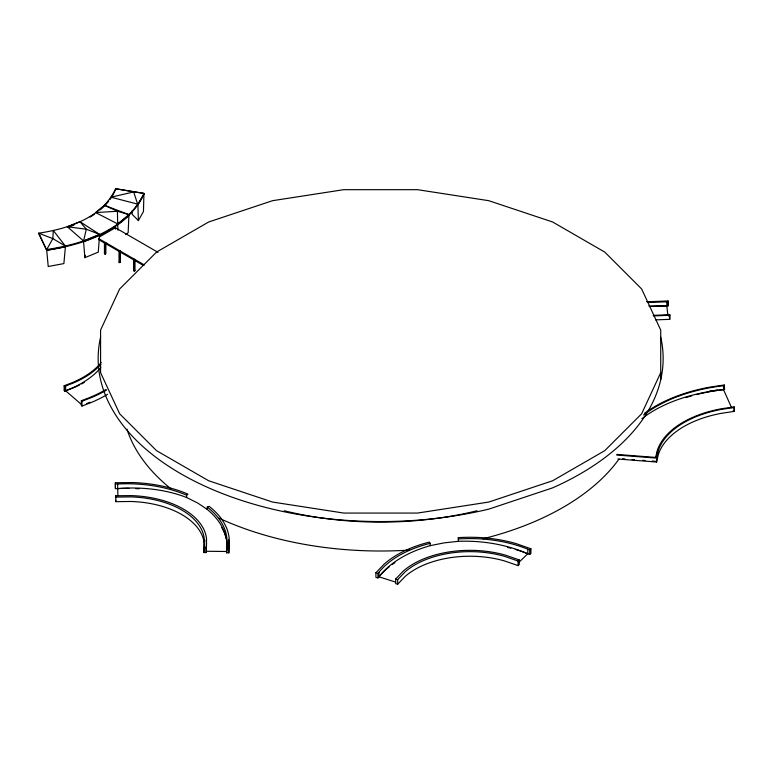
<?xml version="1.0" encoding="UTF-8"?>
<svg xmlns="http://www.w3.org/2000/svg" width="773" height="773" viewBox="0 0 773 773"><rect width="100%" height="100%" fill="white"/><g stroke="black" fill="none" stroke-linecap="round" stroke-linejoin="round"><path stroke-width="1.16" d="M203.995 547.97L204.285 539.168A77.484 44.737 0 0 0 131.091 496.904L115.844 497.078L115.805 495.764L131.207 495.599A79.754 46.042 0 0 1 206.555 539.09L206.256 547.989L203.995 547.97L203.995 552.55L206.256 552.579L206.41 548.018M203.995 552.55L204.285 543.748A77.484 44.737 0 0 0 131.091 501.484L115.844 501.658L115.805 500.353M207.27 507.098A100.113 57.801 0 0 1 226.605 546.907L226.557 548.221L228.827 548.241L229.156 538.395A102.384 59.115 0 0 0 209.097 506.315L207.27 507.098L207.27 509.436A100.19 60.825 0.7 0 1 226.605 551.497L226.557 552.801L228.827 552.83L229.156 542.975A102.384 59.115 0 0 0 228.702 539.747M128.917 215.416L128.144 232.673L125.757 234.615M83.561 241.678L99.562 235.108L98.268 252.162L84.856 257.67L83.581 241.591M84.856 257.67L85.33 255.322M656.219 456.766L657.301 452.118M656.586 462.022L656.586 458.109L658.345 450.572A93.011 53.695 0 0 1 721.596 409.371L734.35 407.468L734.35 411.381L721.596 413.284A93.011 53.695 0 0 0 658.345 454.485L656.586 462.022L617.898 459.027M83.561 240.944L86.305 229.233L79.928 221.658L67.348 226.74L83.561 240.944L99.562 234.374L79.928 221.658M668.964 316.553L669.64 314.505L668.278 314.563A127.101 73.377 0 0 1 653.262 315.307M660.722 372.663L641.638 413.787L604.766 450.659L552.618 480.767L488.749 502.054L417.517 513.069L343.772 513.069L272.54 502.054L208.681 480.767L156.532 450.659L119.66 413.787L100.577 372.663L100.577 330.09L119.66 288.957L156.532 252.085L208.681 221.986L272.54 200.69L343.772 189.675L417.517 189.675L488.749 200.69L552.618 221.986L604.766 252.085L641.638 288.957L660.722 330.09L660.722 379.756M115.602 188.747C102.239 217.851 68.043 228.847 38.65 233.175L46.718 250.268L48.226 266.511L63.888 263.583L65.396 246.78L46.718 250.268L38.65 233.175L52.825 238.615L65.396 246.046L53.298 230.509L52.825 238.615L46.718 249.534C83.822 243.882 126.656 229.803 143.942 193.405L115.602 188.747L143.942 193.405L143.459 211.531L138.386 220.566L132.251 214.43L131.922 211.068M115.602 189.482L112.674 195.424A101.099 58.371 0 0 1 109.911 199.627M138.386 220.566L137.903 204.922L143.942 194.139C126.656 230.538 83.822 244.616 46.718 250.268M375.91 572.745L384.162 564.116A102.384 59.115 0 0 1 429.315 542.124L430.213 543.332L430.213 545.661A100.19 59.994 -2 0 0 378.992 576.813L377.9 577.953L375.91 577.325L375.91 572.745L377.9 573.373L378.992 572.233A100.113 57.801 0 0 1 430.213 543.332M395.679 579.035L403.12 571.247A79.754 46.042 0 0 1 506.044 555.323L519.243 559.923L519.243 564.503L518.074 565.623L505.02 561.082A77.484 44.737 0 0 0 405.033 576.552L397.66 584.253L395.679 583.625L395.679 579.035L397.66 579.673L405.033 571.962A77.484 44.737 0 0 1 505.02 556.492L518.074 561.043L519.243 559.923M529.737 554.473L529.737 549.883L530.906 548.762L516.287 543.67A102.384 59.115 0 0 0 458.147 537.66L458.408 541.303A100.19 58.584 2.6 0 1 527.795 553.797L529.737 554.473L530.906 553.352L530.906 548.762M518.915 562.29L527.795 553.797L527.795 549.207A100.113 57.801 0 0 0 458.408 538.965M104.461 205.309L95.649 212.575L117.68 223.909L129.062 214.672L104.461 205.309L117.428 211.261L129.062 214.672M129.062 215.406L117.68 224.643L118.008 230.277M115.37 482.739L115.409 484.043L117.68 484.024A100.113 57.801 0 0 1 186.631 495.184L187.984 494.131A102.384 59.115 0 0 0 132.434 482.545L115.37 482.739L115.409 488.623L117.68 488.604A100.113 57.801 0 0 1 128.936 488.372M99.717 236.78L115.39 227.735L158.001 252.336M105.157 254.22L105.157 243.137L104.442 242.732L104.442 253.805L105.157 254.22L105.862 253.805L105.862 242.732M119.013 251.138L120.433 251.138L120.433 262.221L119.718 262.627L119.013 262.221L119.013 251.138L119.718 250.732M119.013 262.221L120.433 262.221M134.995 260.656L134.995 270.627L134.289 271.033L133.574 270.627L133.574 259.544L134.289 259.139M133.574 259.544L134.995 259.544M133.574 270.627L134.995 270.627M65.647 385.969L65.647 390.809L73.3 387.582A92.219 55.55 -1.7 0 0 100.819 367.648M79.474 385.002A92.151 53.202 0 0 1 73.3 387.853L64.729 391.157L64.12 390.626L64.12 385.785L72.643 382.5A91.05 52.564 0 0 0 101.215 362.508M64.12 385.785L64.729 386.316L73.3 383.012A92.151 53.202 0 0 0 100.819 364.421M107.573 394.307A123.226 71.145 0 0 1 91.649 402.337L81.967 406.067L81.358 405.535L81.358 400.694L82.276 400.337A122.124 70.507 0 0 0 105.862 389.563M81.358 400.694L81.967 401.226L91.649 397.486A123.226 71.145 0 0 0 106.655 390.007M430.213 545.661L444.031 542.888L458.408 541.303M696.425 394.607A132.231 76.343 0 0 1 723.509 389.64L724.533 389.486L724.262 384.983L709.411 387.205A133.294 76.952 0 0 0 644.489 413.333M643.6 415.014A132.231 76.343 0 0 1 723.509 385.727L724.533 385.572L723.509 389.64L731.625 407.748M709.411 391.119L711.701 390.78M715.122 390.268L717.412 389.921M734.35 407.468L734.089 406.878L721.277 408.791A94.064 54.313 0 0 0 657.301 450.456L655.688 457.423L616.864 454.418L616.728 455.026L656.586 458.109M733.065 410.936L734.35 411.381M95.649 212.575L117.428 211.261L117.68 223.909M650.054 306.495L668.152 305.789L668.056 300.958L648.876 301.712A103.505 59.763 0 0 1 646.586 301.683M648.856 302.504L668.152 301.75M653.311 315.935L669.737 315.297L669.737 319.336L655.659 319.887M648.856 306.069L666.79 305.847L667.872 315.123M622.632 458.776L624.99 458.959M632.072 459.51L634.44 459.693M642.701 460.331L645.059 460.515M652.141 461.066L655.688 461.336M67.348 226.74L86.305 229.233L99.562 234.374M137.903 204.188L110.983 197.202L133.671 191.936L137.903 204.922M378.992 572.233L378.992 576.813L395.66 582.127M527.795 549.207L529.737 549.883M117.68 484.024L117.68 488.604A100.19 56.951 -2.6 0 1 186.631 497.512L197.714 503.039L207.27 509.436M98.664 238.586L144.396 264.994M98.664 239.601L143.363 265.41M65.647 390.809L81.397 404.424M724.533 389.486L724.262 384.983M669.737 315.297L669.64 314.505L669.737 319.336M668.152 305.789L668.056 300.958M115.38 226.653L115.573 228.934M117.68 488.604L117.911 495.638M734.089 406.878L734.089 410.792M723.509 385.727L723.509 389.64A132.26 74.846 1 0 0 641.919 418.666M666.79 301.799L666.79 305.847M518.074 561.043L518.074 565.623M397.66 579.673L397.66 584.253M377.9 573.373L377.9 577.953M228.827 548.241L228.827 552.83M226.605 546.907L226.557 552.801M206.304 546.685L206.256 552.579M186.631 495.184L186.631 497.512M134.289 259.96L134.289 271.033M119.718 251.554L119.718 262.627M115.805 495.764L115.844 501.658M115.409 484.043L115.409 488.623M115.39 227.735L115.39 228.75M109.157 229.455L109.157 230.19M81.967 401.226L81.967 406.067M64.729 386.316L64.729 391.157M108.655 201.27A101.099 58.371 0 0 1 100.219 209.86M94.586 214.16A101.099 58.371 0 0 1 90.161 217.039M73.947 225.03A101.099 58.371 0 0 1 68.324 227.098M84.286 382.393A92.151 53.202 0 0 1 81.436 383.988M89.939 402.26A122.124 70.507 0 0 1 86.702 403.554M685.98 397.583A132.231 76.343 0 0 1 691.729 395.863M378.992 576.813A100.113 57.801 0 0 1 389.399 566.638M392.095 564.628A100.113 57.801 0 0 1 394.926 562.686M507.484 547.381A100.113 57.801 0 0 1 510.856 548.212M515.262 549.429A100.113 57.801 0 0 1 527.795 553.797M227.03 546.666A100.113 57.801 0 0 1 226.605 551.497L206.304 551.265L206.555 543.187A79.841 49.008 0.9 0 0 206.14 540.124M135.671 488.575A100.113 57.801 0 0 1 139.043 488.778M221.687 527.524A100.113 57.801 0 0 1 226.228 538.839M660.722 337.173A282.493 163.093 0 0 1 552.618 487.86L488.749 509.146A282.493 163.093 0 0 1 100.577 337.173M477.086 510.75A245.737 141.874 0 0 1 284.213 510.75M619.009 459.056A257.998 148.957 0 0 1 483.009 538.781M409.584 550.067A257.998 148.957 0 0 1 219.01 518.152M170.968 488.845A257.998 148.957 0 0 1 126.956 429.15"/></g></svg>
